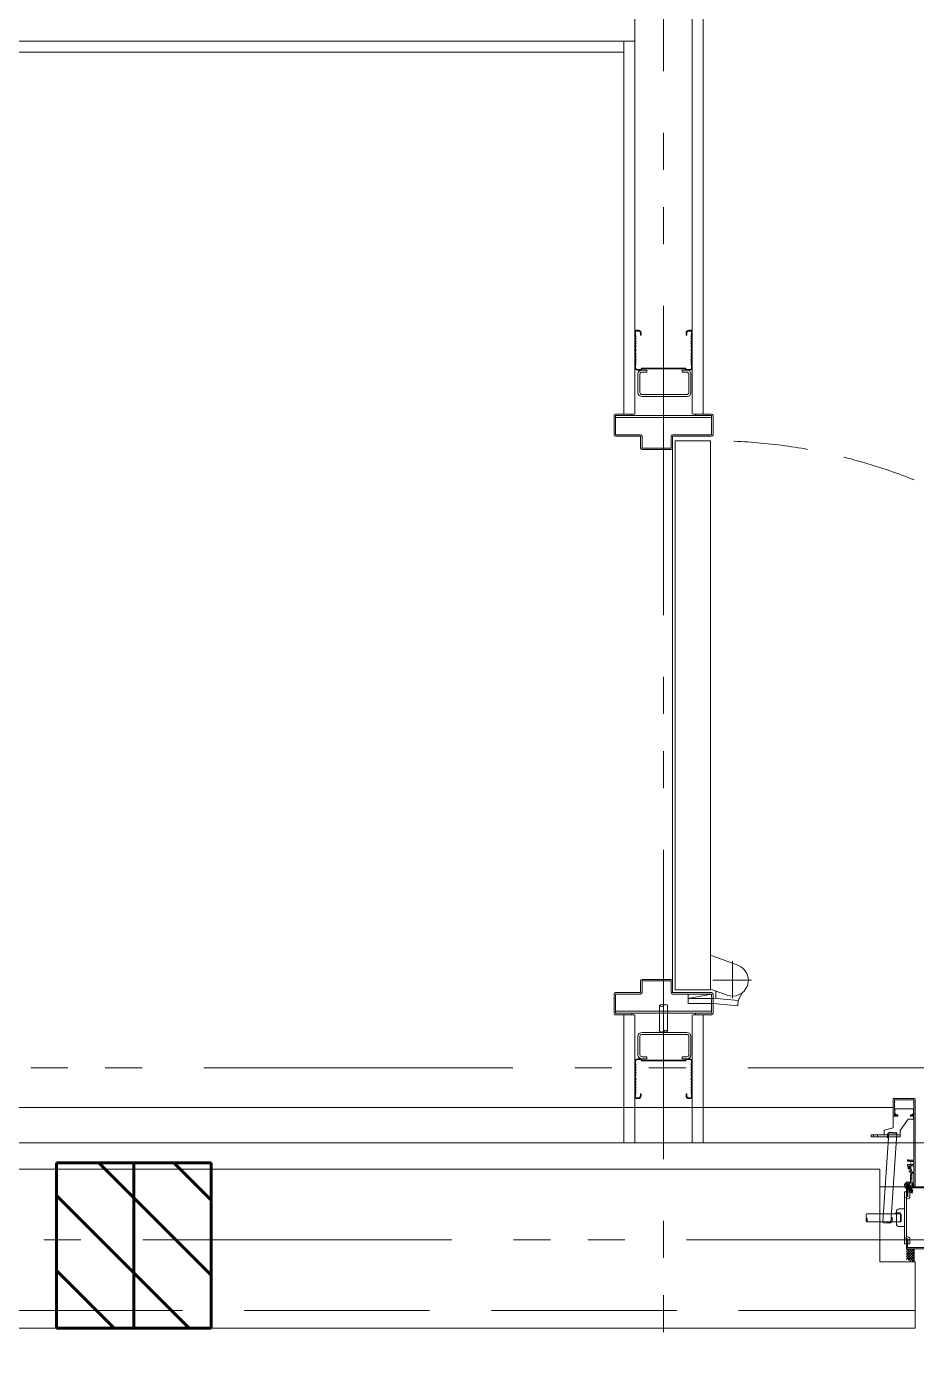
# Model space of a CAD drawing. Units: millimetres at full size. Extents: x -22551 to 92397, y -19340 to 14894.
# Drawn here: x -15360 to -14352, y -6117 to -4602 of the extents above; entities that cross this region are included whole.
import ezdxf

# ---------------------------------------------------------------- set-up
doc = ezdxf.new("R2010")
doc.units = ezdxf.units.MM
doc.header["$LTSCALE"] = 70
for name, pattern in [('CHAIN1', [8, 5, -1, 1, -1]), ('DASHED1', [1.8, 1.2, -0.6]), ('DASHED3', [4, 3, -1]), ('DOUBLE_CHAIN1', [8.8, 5, -1, 0.6, -0.6, 0.6, -1])]:
    doc.linetypes.add(name, pattern=pattern)
doc.layers.add('2-0_通芯', color=7, linetype='Continuous', lineweight=15)
doc.layers.add('3-F_スリーブ', color=1, linetype='Continuous', lineweight=60)

# ---------------------------------------------------------------- blocks, each defined once
blk = doc.blocks.new('グループ部品-125')
at = {"layer": '2-0_通芯', "linetype": 'DOUBLE_CHAIN1'}
for p, q in [((-14638.39, 8017.87), (-14638.39, -7111.67)), ((-22551.09, -5780.7), (23861.61, -5780.7)), ((-21388.39, -5975.7), (23861.61, -5975.7))]:
    blk.add_line(p, q, dxfattribs=at)
at = {"layer": '2-0_通芯'}
for p, q in [((-14670.89, -4475.7), (-14670.89, -5040.7)), ((-14605.89, -4475.7), (-14605.89, -5040.7)), ((-14593.39, -4475.7), (-14593.39, -5040.7)), ((-15805.89, -4618.2), (-14670.89, -4618.2)), ((-14683.39, -4618.2), (-14683.39, -5040.7)), ((-15793.39, -4630.7), (-14683.39, -4630.7)), ((-14670.89, -4947.2), (-14670.89, -4950.7)), ((-14670.09, -4947.2), (-14670.09, -4950.7)), ((-14666.89, -4945.7), (-14669.39, -4945.7)), ((-14666.89, -4946.5), (-14669.39, -4946.5)), ((-14663.89, -4948.7), (-14663.89, -4951.2)), ((-14612.89, -4948.7), (-14612.89, -4951.2)), ((-14609.89, -4945.7), (-14607.39, -4945.7)), ((-14609.89, -4946.5), (-14607.39, -4946.5)), ((-14606.69, -4947.2), (-14606.69, -4950.7)), ((-14605.89, -4947.2), (-14605.89, -4950.7)), ((-14670.89, -4959.7), (-14670.19, -4961.2)), ((-14670.19, -4961.2), (-14670.89, -4962.7)), ((-14670.89, -4966.9), (-14670.89, -4965.7)), ((-14670.89, -4966.9), (-14670.19, -4968.2)), ((-14669.39, -4955.2), (-14670.09, -4953.7)), ((-14669.39, -4961.2), (-14670.09, -4962.7)), ((-14670.09, -4962.7), (-14669.39, -4964.2)), ((-14669.39, -4964.2), (-14670.09, -4965.7)), ((-14607.39, -4955.2), (-14606.69, -4953.7)), ((-14607.39, -4961.2), (-14606.69, -4962.7)), ((-14606.69, -4962.7), (-14607.39, -4964.2)), ((-14607.39, -4964.2), (-14606.69, -4965.7)), ((-14605.89, -4959.7), (-14606.59, -4961.2)), ((-14606.59, -4961.2), (-14605.89, -4962.7)), ((-14605.89, -4966.9), (-14606.59, -4968.2)), ((-14605.89, -4966.9), (-14605.89, -4965.7)), ((-14670.89, -4969.5), (-14670.19, -4968.2)), ((-14670.89, -4969.5), (-14670.89, -4970.7)), ((-14670.19, -4975.2), (-14670.89, -4973.7)), ((-14670.89, -4976.7), (-14670.19, -4975.2)), ((-14669.39, -4972.2), (-14670.09, -4970.7)), ((-14670.09, -4973.7), (-14669.39, -4972.2)), ((-14669.39, -4975.2), (-14670.09, -4973.7)), ((-14669.39, -4981.2), (-14670.09, -4982.7)), ((-14607.39, -4972.2), (-14606.69, -4970.7)), ((-14606.69, -4973.7), (-14607.39, -4972.2)), ((-14607.39, -4975.2), (-14606.69, -4973.7)), ((-14607.39, -4981.2), (-14606.69, -4982.7)), ((-14605.89, -4969.5), (-14606.59, -4968.2)), ((-14606.59, -4975.2), (-14605.89, -4973.7)), ((-14605.89, -4976.7), (-14606.59, -4975.2)), ((-14605.89, -4969.5), (-14605.89, -4970.7)), ((-14670.89, -4985.7), (-14670.89, -4987.7)), ((-14670.09, -4985.7), (-14670.09, -4987.7)), ((-14667.45, -5016.1), (-14667.45, -4995.3)), ((-14665.15, -5016.1), (-14665.15, -4995.3)), ((-14663.43, -4988.4), (-14613.35, -4988.4)), ((-14613.73, -4989.2), (-14663.05, -4989.2)), ((-14662.85, -4990.7), (-14657.45, -4990.7)), ((-14662.85, -4993), (-14657.45, -4993)), ((-14657.45, -4993), (-14657.45, -4990.7)), ((-14608.89, -4990.7), (-14617.45, -4990.7)), ((-14617.45, -4993), (-14617.45, -4990.7)), ((-14612.05, -4993), (-14617.45, -4993)), ((-14612.86, -4990.7), (-14613.73, -4989.2)), ((-14609.75, -5016.1), (-14609.75, -4995.3)), ((-14607.45, -5016.1), (-14607.45, -4995.3)), ((-14606.69, -4985.7), (-14606.69, -4987.7)), ((-14605.89, -4985.7), (-14605.89, -4987.7)), ((-14612.05, -5018.4), (-14662.85, -5018.4)), ((-14612.05, -5020.7), (-14662.85, -5020.7)), ((-14694.39, -5042.3), (-14694.39, -5064.1)), ((-14692.79, -5040.7), (-14671.89, -5040.7)), ((-14692.79, -5042.3), (-14692.79, -5064.1)), ((-14692.79, -5042.3), (-14674.39, -5042.3)), ((-14583.99, -5042.3), (-14692.79, -5042.3)), ((-14674.39, -5040.7), (-14674.39, -5042.3)), ((-14583.99, -5040.7), (-14604.89, -5040.7)), ((-14602.39, -5042.3), (-14602.39, -5040.7)), ((-14583.99, -5042.3), (-14602.39, -5042.3)), ((-14583.99, -5042.3), (-14583.99, -5064.1)), ((-14582.39, -5042.3), (-14582.39, -5064.1)), ((-14583.99, -5044.6), (-14692.79, -5044.6)), ((-14664.39, -5064.1), (-14692.79, -5064.1)), ((-14664.39, -5065.7), (-14692.79, -5065.7)), ((-14664.39, -5079.1), (-14664.39, -5065.7)), ((-14662.79, -5079.1), (-14662.79, -5065.7)), ((-14629.99, -5065.7), (-14629.99, -5079.1)), ((-14583.99, -5064.1), (-14628.39, -5064.1)), ((-14583.99, -5065.7), (-14628.39, -5065.7)), ((-14628.39, -5065.7), (-14628.39, -5695.7)), ((-14585.39, -5070.7), (-14625.39, -5070.7)), ((-14625.39, -5692.7), (-14625.39, -5070.7)), ((-14585.39, -5692.7), (-14585.39, -5070.7)), ((-14629.99, -5079.1), (-14662.79, -5079.1)), ((-14629.99, -5080.7), (-14662.79, -5080.7)), ((-14585.39, -5653.45), (-14554.23, -5664.79)), ((-14560.39, -5702.07), (-14560.39, -5660.27)), ((-14664.39, -5682.3), (-14664.39, -5695.7)), ((-14629.99, -5680.7), (-14662.79, -5680.7)), ((-14629.99, -5682.3), (-14662.79, -5682.3)), ((-14662.79, -5682.3), (-14662.79, -5695.7)), ((-14629.99, -5695.7), (-14629.99, -5682.3)), ((-14585.39, -5692.7), (-14625.39, -5692.7)), ((-14585.39, -5691.76), (-14566.55, -5698.61)), ((-14582.65, -5681.7), (-14538.72, -5681.7)), ((-14579.39, -5702.44), (-14579.39, -5693.94)), ((-14694.39, -5719.1), (-14694.39, -5697.3)), ((-14664.39, -5695.7), (-14692.79, -5695.7)), ((-14692.79, -5719.1), (-14692.79, -5697.3)), ((-14664.39, -5697.3), (-14692.79, -5697.3)), ((-14583.99, -5695.7), (-14628.39, -5695.7)), ((-14583.99, -5697.3), (-14628.39, -5697.3)), ((-14610.39, -5708.2), (-14610.39, -5697.3)), ((-14610.39, -5702.2), (-14583.99, -5697.6)), ((-14610.39, -5702.2), (-14582.39, -5702.2)), ((-14583.99, -5719.1), (-14583.99, -5697.3)), ((-14582.39, -5719.1), (-14582.39, -5697.3)), ((-14582.39, -5702.18), (-14553.86, -5704.72)), ((-14549.54, -5696.07), (-14553.86, -5704.72)), ((-14583.99, -5716.8), (-14692.79, -5716.8)), ((-14692.79, -5719.1), (-14674.39, -5719.1)), ((-14583.99, -5719.1), (-14692.79, -5719.1)), ((-14692.79, -5720.7), (-14671.89, -5720.7)), ((-14683.39, -5720.7), (-14683.39, -5865.7)), ((-14674.39, -5720.7), (-14674.39, -5719.1)), ((-14670.89, -5720.7), (-14670.89, -5865.7)), ((-14642.91, -5739.46), (-14642.91, -5710.2)), ((-14633.91, -5739.46), (-14633.91, -5710.2)), ((-14605.89, -5720.7), (-14605.89, -5865.7)), ((-14583.99, -5720.7), (-14604.89, -5720.7)), ((-14583.99, -5719.1), (-14602.39, -5719.1)), ((-14602.39, -5719.1), (-14602.39, -5720.7)), ((-14593.39, -5720.7), (-14593.39, -5865.7)), ((-14667.45, -5745.3), (-14667.45, -5766.1)), ((-14665.15, -5745.3), (-14665.15, -5766.1)), ((-14612.05, -5740.7), (-14662.85, -5740.7)), ((-14612.05, -5743), (-14662.85, -5743)), ((-14609.75, -5745.3), (-14609.75, -5766.1)), ((-14607.45, -5745.3), (-14607.45, -5766.1)), ((-14662.85, -5768.4), (-14657.45, -5768.4)), ((-14657.45, -5768.4), (-14657.45, -5770.7)), ((-14612.05, -5768.4), (-14617.45, -5768.4)), ((-14617.45, -5768.4), (-14617.45, -5770.7)), ((-14670.89, -5775.7), (-14670.89, -5773.7)), ((-14670.89, -5784.7), (-14670.19, -5786.2)), ((-14670.09, -5775.7), (-14670.09, -5773.7)), ((-14669.39, -5780.2), (-14670.09, -5778.7)), ((-14663.43, -5773), (-14613.35, -5773)), ((-14613.73, -5772.2), (-14663.05, -5772.2)), ((-14662.85, -5770.7), (-14657.45, -5770.7)), ((-14608.89, -5770.7), (-14617.45, -5770.7)), ((-14612.86, -5770.7), (-14613.73, -5772.2)), ((-14607.39, -5780.2), (-14606.69, -5778.7)), ((-14606.69, -5775.7), (-14606.69, -5773.7)), ((-14605.89, -5784.7), (-14606.59, -5786.2)), ((-14605.89, -5775.7), (-14605.89, -5773.7)), ((-14670.19, -5786.2), (-14670.89, -5787.7)), ((-14670.89, -5791.9), (-14670.89, -5790.7)), ((-14670.89, -5791.9), (-14670.19, -5793.2)), ((-14670.89, -5794.5), (-14670.19, -5793.2)), ((-14670.89, -5794.5), (-14670.89, -5795.7)), ((-14670.19, -5800.2), (-14670.89, -5798.7)), ((-14670.89, -5801.7), (-14670.19, -5800.2)), ((-14669.39, -5786.2), (-14670.09, -5787.7)), ((-14670.09, -5787.7), (-14669.39, -5789.2)), ((-14669.39, -5789.2), (-14670.09, -5790.7)), ((-14669.39, -5797.2), (-14670.09, -5795.7)), ((-14670.09, -5798.7), (-14669.39, -5797.2)), ((-14669.39, -5800.2), (-14670.09, -5798.7)), ((-14607.39, -5786.2), (-14606.69, -5787.7)), ((-14606.69, -5787.7), (-14607.39, -5789.2)), ((-14607.39, -5789.2), (-14606.69, -5790.7)), ((-14607.39, -5797.2), (-14606.69, -5795.7)), ((-14606.69, -5798.7), (-14607.39, -5797.2)), ((-14607.39, -5800.2), (-14606.69, -5798.7)), ((-14606.59, -5786.2), (-14605.89, -5787.7)), ((-14605.89, -5791.9), (-14606.59, -5793.2)), ((-14605.89, -5794.5), (-14606.59, -5793.2)), ((-14606.59, -5800.2), (-14605.89, -5798.7)), ((-14605.89, -5801.7), (-14606.59, -5800.2)), ((-14605.89, -5791.9), (-14605.89, -5790.7)), ((-14605.89, -5794.5), (-14605.89, -5795.7)), ((-14670.89, -5814.2), (-14670.89, -5810.7)), ((-14669.39, -5806.2), (-14670.09, -5807.7)), ((-14670.09, -5814.2), (-14670.09, -5810.7)), ((-14666.89, -5814.9), (-14669.39, -5814.9)), ((-14666.89, -5815.7), (-14669.39, -5815.7)), ((-14663.89, -5812.7), (-14663.89, -5810.2)), ((-14612.89, -5812.7), (-14612.89, -5810.2)), ((-14609.89, -5814.9), (-14607.39, -5814.9)), ((-14609.89, -5815.7), (-14607.39, -5815.7)), ((-14607.39, -5806.2), (-14606.69, -5807.7)), ((-14606.69, -5814.2), (-14606.69, -5810.7)), ((-14605.89, -5814.2), (-14605.89, -5810.7)), ((-14353.89, -5815.7), (-14377.89, -5815.7)), ((-17293.39, -5825.7), (-14378.39, -5825.7)), ((-14378.39, -5848.65), (-14378.39, -5816.2)), ((-14376.39, -5832.75), (-14376.39, -5827.15)), ((-14376.39, -5827.15), (-14355.39, -5827.15)), ((-14355.39, -5827.15), (-14355.39, -5832.75)), ((-14378.39, -5835.65), (-14373.59, -5835.65)), ((-14377.89, -5835.7), (-14374.14, -5835.7)), ((-14374.89, -5834.25), (-14376.39, -5832.75)), ((-14373.59, -5834.25), (-14374.89, -5834.25)), ((-14356.89, -5834.25), (-14358.19, -5834.25)), ((-14358.19, -5835.65), (-14355.39, -5835.65)), ((-14357.64, -5835.7), (-14355.39, -5835.7)), ((-14355.39, -5832.75), (-14356.89, -5834.25)), ((-14355.39, -5835.65), (-14355.39, -5839.15)), ((-14354.89, -5836.2), (-14354.89, -5885.38)), ((-14403.39, -5856.85), (-14370.39, -5856.85)), ((-14403.39, -5859.15), (-14403.39, -5856.85)), ((-14370.39, -5859.15), (-14403.39, -5859.15)), ((-14400.74, -5859.15), (-14400.74, -5856.85)), ((-14396.24, -5859.15), (-14396.24, -5856.85)), ((-14389.88, -5955.4), (-14383.08, -5854.6)), ((-14388.39, -5851.33), (-14378.39, -5848.65)), ((-14388.39, -5851.33), (-14388.39, -5856.85)), ((-14383.08, -5854.6), (-14382.01, -5853.67)), ((-14383.08, -5854.6), (-14374.1, -5855.2)), ((-14380.9, -5956), (-14374.1, -5855.2)), ((-14370.39, -5852), (-14370.39, -5859.15)), ((-14362.19, -5865.9), (-14362.39, -5865.7)), ((-14358.59, -5887.45), (-14358.45, -5887.45)), ((-14358.45, -5889.75), (-14358.59, -5889.75)), ((-14357.69, -5886.99), (-14357.6, -5886.9)), ((-14357.6, -5890.3), (-14357.69, -5890.21)), ((-14356.81, -5886.76), (-14356.69, -5886.81)), ((-14356.69, -5890.39), (-14356.81, -5890.44)), ((-14356.04, -5887.01), (-14355.89, -5887.03)), ((-14355.89, -5890.18), (-14356.04, -5890.19)), ((-14355.07, -5888.2), (-14355.11, -5888.35)), ((-14355.11, -5888.85), (-14355.07, -5889)), ((-17363.39, -5895.7), (-14393.39, -5895.7)), ((-14393.39, -6000.7), (-14393.39, -5895.7)), ((-14393.39, -5915.7), (-13083.39, -5915.7)), ((-14365.69, -5921.2), (-14365.68, -5980.2)), ((-14363.39, -5921.2), (-14365.69, -5921.2)), ((-14365.12, -5915.05), (-14365.6, -5914.03)), ((-14359.06, -5911.55), (-14365.12, -5915.05)), ((-14361.51, -5914.31), (-14363.97, -5910.05)), ((-14360.03, -5912.92), (-14363.45, -5914.9)), ((-14363.41, -5914.97), (-14362.97, -5914.97)), ((-14363.39, -5915.7), (-14363.39, -5924.2)), ((-14363.39, -5921.2), (-14363.39, -5980.2)), ((-14363.34, -5914.6), (-14363.24, -5914.77)), ((-14363.06, -5915.58), (-14359.98, -5912.99)), ((-14363.06, -5915.58), (-14362.62, -5915.58)), ((-14361.91, -5914.01), (-14362.97, -5914.97)), ((-14362.93, -5915.05), (-14362.97, -5914.97)), ((-14362.8, -5916.03), (-14362.71, -5916.18)), ((-14362.71, -5916.18), (-14359.63, -5913.6)), ((-14362.71, -5916.18), (-14362.27, -5916.18)), ((-14360.2, -5913.37), (-14362.62, -5915.58)), ((-14362.58, -5915.65), (-14362.62, -5915.58)), ((-14362.58, -5915.65), (-14360.16, -5913.45)), ((-14362.36, -5916.79), (-14361.92, -5916.79)), ((-14359.85, -5913.98), (-14362.27, -5916.18)), ((-14362.23, -5916.26), (-14362.27, -5916.18)), ((-14359.02, -5914.66), (-14362.1, -5917.25)), ((-14362.1, -5917.25), (-14361.88, -5916.87)), ((-14362.1, -5917.25), (-14362.01, -5917.4)), ((-14362.01, -5917.4), (-14358.93, -5914.81)), ((-14362.01, -5917.4), (-14361.57, -5917.4)), ((-14361.88, -5916.87), (-14361.92, -5916.79)), ((-14361.88, -5916.87), (-14359.46, -5914.66)), ((-14361.82, -5921.2), (-14361.82, -5926.7)), ((-14359.52, -5921.2), (-14361.82, -5921.2)), ((-14358.67, -5915.27), (-14361.75, -5917.85)), ((-14361.75, -5917.85), (-14361.53, -5917.47)), ((-14361.75, -5917.85), (-14361.66, -5918)), ((-14361.66, -5918), (-14358.58, -5915.42)), ((-14361.66, -5918), (-14361.22, -5918)), ((-14359.15, -5915.19), (-14361.57, -5917.4)), ((-14361.53, -5917.47), (-14361.57, -5917.4)), ((-14361.53, -5917.47), (-14359.11, -5915.27)), ((-14358.32, -5915.87), (-14361.4, -5918.46)), ((-14361.4, -5918.46), (-14361.18, -5918.08)), ((-14361.4, -5918.46), (-14361.31, -5918.61)), ((-14361.31, -5918.61), (-14358.23, -5916.02)), ((-14361.31, -5918.61), (-14360.87, -5918.61)), ((-14358.8, -5915.8), (-14361.22, -5918)), ((-14361.18, -5918.08), (-14361.22, -5918)), ((-14361.18, -5918.08), (-14358.76, -5915.87)), ((-14357.97, -5916.48), (-14361.05, -5919.06)), ((-14361.05, -5919.06), (-14360.83, -5918.69)), ((-14361.05, -5919.06), (-14360.96, -5919.22)), ((-14360.41, -5916.21), (-14361.01, -5915.17)), ((-14360.96, -5919.22), (-14357.88, -5916.63)), ((-14360.96, -5919.22), (-14360.52, -5919.22)), ((-14358.45, -5916.4), (-14360.87, -5918.61)), ((-14360.83, -5918.69), (-14360.87, -5918.61)), ((-14360.83, -5918.69), (-14358.41, -5916.48)), ((-14358.52, -5917.84), (-14360.7, -5919.67)), ((-14360.7, -5919.67), (-14360.48, -5919.29)), ((-14360.7, -5919.67), (-14360.61, -5919.82)), ((-14360.61, -5919.82), (-14358.47, -5918.03)), ((-14360.61, -5919.82), (-14360.17, -5919.82)), ((-14358.1, -5917.01), (-14360.52, -5919.22)), ((-14360.48, -5919.29), (-14360.52, -5919.22)), ((-14360.48, -5919.29), (-14358.06, -5917.09)), ((-14360.34, -5912.87), (-14360.24, -5913.04)), ((-14359.98, -5912.99), (-14360.2, -5913.37)), ((-14360.16, -5913.45), (-14360.2, -5913.37)), ((-14358.42, -5918.23), (-14360.17, -5919.82)), ((-14358.28, -5918.84), (-14360.17, -5919.93)), ((-14360.13, -5919.9), (-14360.17, -5919.82)), ((-14360.17, -5919.93), (-14359.02, -5921.91)), ((-14359.72, -5913.45), (-14360.16, -5913.45)), ((-14360.03, -5912.92), (-14359.98, -5912.99)), ((-14359.91, -5917.08), (-14356.62, -5922.77)), ((-14359.63, -5913.6), (-14359.85, -5913.98)), ((-14359.81, -5914.05), (-14359.85, -5913.98)), ((-14359.37, -5914.05), (-14359.81, -5914.05)), ((-14359.72, -5913.45), (-14359.63, -5913.6)), ((-14359.06, -5911.55), (-14359.7, -5910.63)), ((-14359.52, -5927.58), (-14359.52, -5921.2)), ((-14359.46, -5914.66), (-14359.5, -5914.58)), ((-14359.02, -5914.66), (-14359.46, -5914.66)), ((-14358.93, -5914.81), (-14359.15, -5915.19)), ((-14359.11, -5915.27), (-14359.15, -5915.19)), ((-14358.67, -5915.27), (-14359.11, -5915.27)), ((-14358.65, -5920.67), (-14359.06, -5921.84)), ((-14359.02, -5914.66), (-14358.93, -5914.81)), ((-14359.02, -5921.91), (-14357.22, -5922.04)), ((-14358.58, -5915.42), (-14358.8, -5915.8)), ((-14358.76, -5915.87), (-14358.8, -5915.8)), ((-14358.32, -5915.87), (-14358.76, -5915.87)), ((-14358.67, -5915.27), (-14358.58, -5915.42)), ((-14357.84, -5920.66), (-14358.55, -5917.71)), ((-14358.23, -5916.02), (-14358.45, -5916.4)), ((-14358.41, -5916.48), (-14358.45, -5916.4)), ((-14357.97, -5916.48), (-14358.41, -5916.48)), ((-14358.32, -5915.87), (-14358.23, -5916.02)), ((-14357.62, -5917.09), (-14358.11, -5917.5)), ((-14357.88, -5916.63), (-14358.1, -5917.01)), ((-14358.06, -5917.09), (-14358.1, -5917.01)), ((-14357.62, -5917.09), (-14358.06, -5917.09)), ((-14358.02, -5917.65), (-14357.53, -5917.24)), ((-14357.97, -5916.48), (-14357.88, -5916.63)), ((-14357.84, -5920.66), (-14357.22, -5922.04)), ((-14357.35, -5918.3), (-14357.75, -5917.62)), ((-14357.62, -5917.09), (-14357.53, -5917.24)), ((-14357.31, -5918.28), (-14357.57, -5918.43)), ((-14356.96, -5921.89), (-14357.22, -5922.04)), ((-14356.52, -5920.24), (-14357.14, -5921.57)), ((-14357.14, -5921.57), (-14356.96, -5921.89)), ((-14356.17, -5920.26), (-14356.96, -5921.89)), ((-14363.32, -5927.31), (-14365.62, -5928.24)), ((-14361.82, -5926.7), (-14363.32, -5927.31)), ((-14360.14, -5928.51), (-14363.32, -5929.79)), ((-14408.39, -5946.2), (-14370.19, -5946.2)), ((-14374.69, -5943.7), (-14374.69, -5957.7)), ((-14365.69, -5940.7), (-14371.69, -5940.7)), ((-14370.19, -5946.2), (-14369.19, -5947.2)), ((-14370.19, -5946.2), (-14370.19, -5955.2)), ((-14408.39, -5955.2), (-14370.19, -5955.2)), ((-14380.9, -5956), (-14389.88, -5955.4)), ((-14380.9, -5956), (-14381.96, -5956.93)), ((-14365.69, -5960.7), (-14371.69, -5960.7)), ((-14363.39, -5980.2), (-14365.68, -5980.2)), ((-14363.39, -5977.2), (-14363.39, -5985.2)), ((-14360.14, -5972.9), (-14363.31, -5971.61)), ((-14361.81, -5980.2), (-14361.81, -5974.7)), ((-14359.51, -5980.2), (-14361.81, -5980.2)), ((-14359.51, -5973.82), (-14359.51, -5980.2)), ((-14363.39, -5994.7), (-14354.39, -5985.7)), ((-14363.39, -5991.7), (-14357.39, -5985.7)), ((-14363.39, -5988.7), (-14360.39, -5985.7)), ((-14363.39, -5985.7), (-14354.39, -5994.7)), ((-14363.39, -5997.7), (-14354.39, -5988.7)), ((-14363.39, -5988.7), (-14354.39, -5997.7)), ((-14363.39, -5991.7), (-14354.39, -6000.7)), ((-14363.39, -5994.7), (-14358.54, -5999.55)), ((-14363.39, -5997.7), (-14362.7, -5998.39)), ((-14361.43, -5998.74), (-14354.39, -5991.7)), ((-14360.39, -5985.7), (-14354.39, -5991.7)), ((-14359.09, -5999.4), (-14354.39, -5994.7)), ((-14357.39, -5985.7), (-14354.39, -5988.7)), ((-14356.74, -6000.05), (-14354.39, -5997.7)), ((-14353.39, -6000.7), (-14393.39, -6000.7))]:
    blk.add_line(p, q, dxfattribs=at)
at = {"layer": '2-0_通芯', "linetype": 'DASHED3'}
blk.add_line((-17913.39, -6055.7), (-14353.39, -6055.7), dxfattribs=at)
at = {"layer": '2-0_通芯'}
for points in [[(-17723.39, -1535.7), (-17723.39, -5475.7), (-17333.39, -5475.7), (-17333.39, -5865.7), (-11943.39, -5865.7)], [(-14670.89, -4950.7), (-14670.19, -4952.2), (-14670.89, -4953.7)], [(-14670.09, -4950.7), (-14669.39, -4952.2), (-14670.09, -4953.7)], [(-14663.89, -4951.2), (-14664.69, -4951.2), (-14664.69, -4948.7)], [(-14612.89, -4951.2), (-14612.09, -4951.2), (-14612.09, -4948.7)], [(-14606.69, -4950.7), (-14607.39, -4952.2), (-14606.69, -4953.7)], [(-14605.89, -4950.7), (-14606.59, -4952.2), (-14605.89, -4953.7)], [(-14670.89, -4953.7), (-14670.19, -4955.2), (-14670.89, -4956.7)], [(-14670.89, -4956.7), (-14670.19, -4958.2), (-14670.89, -4959.7)], [(-14670.89, -4962.7), (-14670.19, -4964.2), (-14670.89, -4965.7)], [(-14669.39, -4955.2), (-14670.09, -4956.7), (-14669.39, -4958.2)], [(-14669.39, -4958.2), (-14670.09, -4959.7), (-14669.39, -4961.2)], [(-14670.09, -4965.7), (-14670.09, -4966.9), (-14669.39, -4968.2)], [(-14607.39, -4955.2), (-14606.69, -4956.7), (-14607.39, -4958.2)], [(-14607.39, -4958.2), (-14606.69, -4959.7), (-14607.39, -4961.2)], [(-14606.69, -4965.7), (-14606.69, -4966.9), (-14607.39, -4968.2)], [(-14605.89, -4953.7), (-14606.59, -4955.2), (-14605.89, -4956.7)], [(-14605.89, -4956.7), (-14606.59, -4958.2), (-14605.89, -4959.7)], [(-14605.89, -4962.7), (-14606.59, -4964.2), (-14605.89, -4965.7)], [(-14670.89, -4973.7), (-14670.19, -4972.2), (-14670.89, -4970.7)], [(-14670.89, -4979.7), (-14670.19, -4978.2), (-14670.89, -4976.7)], [(-14670.89, -4982.7), (-14670.19, -4981.2), (-14670.89, -4979.7)], [(-14670.89, -4985.7), (-14670.19, -4984.2), (-14670.89, -4982.7)], [(-14670.09, -4970.7), (-14670.09, -4969.5), (-14669.39, -4968.2)], [(-14669.39, -4978.2), (-14670.09, -4976.7), (-14669.39, -4975.2)], [(-14669.39, -4981.2), (-14670.09, -4979.7), (-14669.39, -4978.2)], [(-14670.09, -4985.7), (-14669.39, -4984.2), (-14670.09, -4982.7)], [(-14606.69, -4970.7), (-14606.69, -4969.5), (-14607.39, -4968.2)], [(-14607.39, -4978.2), (-14606.69, -4976.7), (-14607.39, -4975.2)], [(-14607.39, -4981.2), (-14606.69, -4979.7), (-14607.39, -4978.2)], [(-14606.69, -4985.7), (-14607.39, -4984.2), (-14606.69, -4982.7)], [(-14605.89, -4973.7), (-14606.59, -4972.2), (-14605.89, -4970.7)], [(-14605.89, -4979.7), (-14606.59, -4978.2), (-14605.89, -4976.7)], [(-14605.89, -4982.7), (-14606.59, -4981.2), (-14605.89, -4979.7)], [(-14605.89, -4985.7), (-14606.59, -4984.2), (-14605.89, -4982.7)], [(-14667.89, -4989.9), (-14664.29, -4989.9), (-14663.43, -4988.4)], [(-14667.89, -4990.7), (-14663.91, -4990.7), (-14663.05, -4989.2)], [(-14608.89, -4989.9), (-14612.49, -4989.9), (-14613.35, -4988.4)], [(-14610.39, -5708.2), (-14582.39, -5708.2), (-14554.39, -5710.7), (-14553.86, -5704.72)], [(-14670.89, -5775.7), (-14670.19, -5777.2), (-14670.89, -5778.7)], [(-14670.89, -5778.7), (-14670.19, -5780.2), (-14670.89, -5781.7)], [(-14670.89, -5781.7), (-14670.19, -5783.2), (-14670.89, -5784.7)], [(-14670.09, -5775.7), (-14669.39, -5777.2), (-14670.09, -5778.7)], [(-14669.39, -5780.2), (-14670.09, -5781.7), (-14669.39, -5783.2)], [(-14669.39, -5783.2), (-14670.09, -5784.7), (-14669.39, -5786.2)], [(-14667.89, -5770.7), (-14663.91, -5770.7), (-14663.05, -5772.2)], [(-14667.89, -5771.5), (-14664.29, -5771.5), (-14663.43, -5773)], [(-14608.89, -5771.5), (-14612.49, -5771.5), (-14613.35, -5773)], [(-14606.69, -5775.7), (-14607.39, -5777.2), (-14606.69, -5778.7)], [(-14607.39, -5780.2), (-14606.69, -5781.7), (-14607.39, -5783.2)], [(-14607.39, -5783.2), (-14606.69, -5784.7), (-14607.39, -5786.2)], [(-14605.89, -5775.7), (-14606.59, -5777.2), (-14605.89, -5778.7)], [(-14605.89, -5778.7), (-14606.59, -5780.2), (-14605.89, -5781.7)], [(-14605.89, -5781.7), (-14606.59, -5783.2), (-14605.89, -5784.7)], [(-14670.89, -5787.7), (-14670.19, -5789.2), (-14670.89, -5790.7)], [(-14670.89, -5798.7), (-14670.19, -5797.2), (-14670.89, -5795.7)], [(-14670.09, -5790.7), (-14670.09, -5791.9), (-14669.39, -5793.2)], [(-14670.09, -5795.7), (-14670.09, -5794.5), (-14669.39, -5793.2)], [(-14669.39, -5803.2), (-14670.09, -5801.7), (-14669.39, -5800.2)], [(-14606.69, -5790.7), (-14606.69, -5791.9), (-14607.39, -5793.2)], [(-14606.69, -5795.7), (-14606.69, -5794.5), (-14607.39, -5793.2)], [(-14607.39, -5803.2), (-14606.69, -5801.7), (-14607.39, -5800.2)], [(-14605.89, -5787.7), (-14606.59, -5789.2), (-14605.89, -5790.7)], [(-14605.89, -5798.7), (-14606.59, -5797.2), (-14605.89, -5795.7)], [(-14670.89, -5804.7), (-14670.19, -5803.2), (-14670.89, -5801.7)], [(-14670.89, -5807.7), (-14670.19, -5806.2), (-14670.89, -5804.7)], [(-14670.89, -5810.7), (-14670.19, -5809.2), (-14670.89, -5807.7)], [(-14669.39, -5806.2), (-14670.09, -5804.7), (-14669.39, -5803.2)], [(-14670.09, -5810.7), (-14669.39, -5809.2), (-14670.09, -5807.7)], [(-14663.89, -5810.2), (-14664.69, -5810.2), (-14664.69, -5812.7)], [(-14612.89, -5810.2), (-14612.09, -5810.2), (-14612.09, -5812.7)], [(-14607.39, -5806.2), (-14606.69, -5804.7), (-14607.39, -5803.2)], [(-14606.69, -5810.7), (-14607.39, -5809.2), (-14606.69, -5807.7)], [(-14605.89, -5804.7), (-14606.59, -5803.2), (-14605.89, -5801.7)], [(-14605.89, -5807.7), (-14606.59, -5806.2), (-14605.89, -5804.7)], [(-14605.89, -5810.7), (-14606.59, -5809.2), (-14605.89, -5807.7)], [(-14353.39, -5915.7), (-14353.39, -5816.2), (-14353.89, -5815.7)], [(-14376.82, -5820.06), (-14376.89, -5819.87), (-14376.89, -5817.7)], [(-14376.82, -5830.06), (-14376.89, -5829.87), (-14376.89, -5821.53), (-14376.82, -5821.34)], [(-14376.39, -5817.2), (-14372.72, -5817.2), (-14372.53, -5817.27)], [(-14371.25, -5817.27), (-14371.06, -5817.2), (-14360.72, -5817.2), (-14360.53, -5817.27)], [(-14359.25, -5817.27), (-14359.06, -5817.2), (-14355.39, -5817.2)], [(-14354.89, -5817.7), (-14354.89, -5819.87), (-14354.96, -5820.06)], [(-14354.96, -5821.34), (-14354.89, -5821.53), (-14354.89, -5829.87), (-14354.96, -5830.06)], [(-14376.89, -5834), (-14376.89, -5831.53), (-14376.82, -5831.34)], [(-14374.66, -5834.41), (-14374.87, -5834.5), (-14376.39, -5834.5)], [(-14355.39, -5839.15), (-14361.39, -5839.15), (-14370.39, -5852)], [(-14355.39, -5834.5), (-14356.9, -5834.5), (-14357.11, -5834.41)], [(-14354.96, -5831.34), (-14354.89, -5831.53), (-14354.89, -5834)], [(-14382.01, -5853.67), (-14375.03, -5854.14), (-14374.1, -5855.2)], [(-14356.89, -5885.4), (-14360.97, -5885.4), (-14361.49, -5885.1), (-14362.19, -5885.1), (-14362.19, -5886.7), (-14359.29, -5886.7), (-14358.99, -5887.02)], [(-14358.99, -5890.18), (-14359.29, -5890.5), (-14362.19, -5890.5), (-14362.19, -5892.1), (-14361.19, -5892.1), (-14361.19, -5895.1), (-14359.79, -5895.1), (-14359.79, -5894.6), (-14360.19, -5894.03), (-14360.19, -5891.8), (-14354.89, -5891.8), (-14354.89, -5899.2), (-14356.79, -5899.2)], [(-14358.49, -5900), (-14358.49, -5902.4), (-14358.79, -5902.7), (-14358.79, -5911.4), (-14361.7, -5913.08), (-14361.8, -5913.28), (-14362.27, -5913.55), (-14362.49, -5913.54), (-14365.3, -5915.16), (-14364.18, -5917.1), (-14363.39, -5917.1)], [(-14359.22, -5892.25), (-14360.34, -5894.19), (-14359.54, -5894.41), (-14358.64, -5897.8), (-14359.69, -5897.8)], [(-14357.29, -5905.24), (-14357.29, -5898.19), (-14358.29, -5894.46), (-14358.29, -5892.5)], [(-14355.88, -5912.91), (-14356.16, -5914.5), (-14357.29, -5914.5), (-14357.29, -5906.16), (-14357.41, -5905.98), (-14357.41, -5905.43), (-14357.29, -5905.24)], [(-14356.79, -5900.2), (-14354.89, -5900.2), (-14354.89, -5911.2), (-14357.06, -5911.2), (-14357.29, -5913.76)], [(-14365.05, -5912.28), (-14363.36, -5913.4), (-14362.06, -5913.35)], [(-14363.45, -5914.9), (-14363.41, -5914.97), (-14363.03, -5914.65)], [(-14360.45, -5913.16), (-14363.15, -5915.43), (-14363.06, -5915.58)], [(-14363.15, -5915.43), (-14362.93, -5915.05), (-14361.57, -5913.81)], [(-14359.72, -5913.45), (-14362.8, -5916.03), (-14362.58, -5915.65)], [(-14359.37, -5914.05), (-14362.45, -5916.64), (-14362.36, -5916.79), (-14359.28, -5914.21)], [(-14362.45, -5916.64), (-14362.23, -5916.26), (-14359.81, -5914.05)], [(-14362.29, -5922.4), (-14362.29, -5916.9), (-14340.02, -5916.9), (-14340.02, -5939.7), (-14339.59, -5940.13), (-14339.59, -5961.27), (-14340.02, -5961.7), (-14340.02, -5969.7), (-14339.59, -5970.13), (-14339.59, -5976.77), (-14340.02, -5977.2), (-14340.02, -5981.2), (-14339.59, -5981.63), (-14339.59, -5984.5), (-14362.29, -5984.5), (-14362.29, -5979)], [(-14361.5, -5910.23), (-14361.37, -5912.25), (-14362.06, -5913.35)], [(-14359.37, -5914.05), (-14359.28, -5914.21), (-14359.5, -5914.58), (-14361.92, -5916.79)], [(-14361.24, -5915.7), (-14358.77, -5914.27), (-14357.94, -5915.7)], [(-14357.79, -5920.75), (-14358.65, -5920.67), (-14359.47, -5919.52)], [(-14357.14, -5921.57), (-14358.1, -5917.52), (-14356.52, -5920.24)], [(-14357.53, -5917.24), (-14357.75, -5917.62), (-14357.94, -5917.79)], [(-14357.31, -5918.28), (-14356.17, -5920.26), (-14356.52, -5920.24)], [(-14356.3, -5913.89), (-14356.02, -5912.3), (-14354.89, -5912.3), (-14354.89, -5915.7)], [(-14362.89, -5924.7), (-14362.39, -5924.7), (-14361.76, -5923.61), (-14361.76, -5923)], [(-14369.19, -5947.2), (-14369.19, -5954.2), (-14370.19, -5955.2)], [(-14381.96, -5956.93), (-14388.95, -5956.46), (-14389.88, -5955.4)], [(-14361.81, -5974.7), (-14363.31, -5974.09), (-14365.61, -5973.17)], [(-14361.76, -5978.4), (-14361.76, -5977.79), (-14362.39, -5976.7), (-14362.89, -5976.7)], [(-14362.89, -5985.7), (-14338.39, -5985.7), (-14338.39, -5980.2), (-14337.39, -5980.2), (-14337.39, -5979.2), (-14338.39, -5979.2)], [(-14353.39, -5985.7), (-14354.39, -5986.7), (-14354.39, -5999.7)], [(-17933.39, -6075.7), (-14353.39, -6075.7), (-14353.39, -6000.7)]]:
    blk.add_lwpolyline(points, dxfattribs=at)
for centre, radius, start, end in [((-14669.39, -4947.2), 1.5, 90, 180), ((-14669.39, -4947.2), 0.7, 90, 180), ((-14666.89, -4948.7), 3, 0, 90), ((-14666.89, -4948.7), 2.2, 0, 90), ((-14609.89, -4948.7), 3, 90, 180), ((-14609.89, -4948.7), 2.2, 90, 180), ((-14607.39, -4947.2), 1.5, 0, 90), ((-14607.39, -4947.2), 0.7, 0, 90), ((-14667.89, -4987.7), 3, 180, 270), ((-14667.89, -4987.7), 2.2, 180, 270), ((-14662.85, -4995.3), 4.6, 90, 180), ((-14662.85, -4995.3), 2.3, 90, 180), ((-14612.05, -4995.3), 4.6, 0, 90), ((-14612.05, -4995.3), 2.3, 0, 90), ((-14608.89, -4987.7), 3, 270, 0), ((-14608.89, -4987.7), 2.2, 270, 0), ((-14662.85, -5016.1), 4.6, 180, 270), ((-14662.85, -5016.1), 2.3, 180, 270), ((-14612.05, -5016.1), 4.6, 270, 0), ((-14612.05, -5016.1), 2.3, 270, 0), ((-14692.79, -5042.3), 1.6, 90, 180), ((-14583.99, -5042.3), 1.6, 0, 90), ((-14692.79, -5064.1), 1.6, 180, 270), ((-14664.39, -5065.7), 1.6, 0, 90), ((-14628.39, -5065.7), 1.6, 90, 180), ((-14583.99, -5064.1), 1.6, 270, 0), ((-14662.79, -5079.1), 1.6, 180, 270), ((-14629.99, -5079.1), 1.6, 270, 0), ((-14560.39, -5681.7), 18, 250, 70), ((-14662.79, -5682.3), 1.6, 90, 180), ((-14629.99, -5682.3), 1.6, 0, 90), ((-14692.79, -5697.3), 1.6, 90, 180), ((-14664.39, -5695.7), 1.6, 270, 0), ((-14640.66, -5711.95), 2.85, 37.893, 142.107), ((-14636.16, -5711.95), 2.85, 37.893, 142.107), ((-14628.39, -5695.7), 1.6, 180, 270), ((-14583.99, -5697.3), 1.6, 0, 90), ((-14692.79, -5719.1), 1.6, 180, 270), ((-14640.66, -5708.45), 2.85, 217.893, 322.107), ((-14583.99, -5719.1), 1.6, 270, 0), ((-14640.66, -5737.71), 2.85, 217.893, 322.107), ((-14636.16, -5741.22), 2.85, 37.893, 142.107), ((-14636.16, -5737.71), 2.85, 217.893, 322.107), ((-14662.85, -5745.3), 4.6, 90, 180), ((-14662.85, -5745.3), 2.3, 90, 180), ((-14612.05, -5745.3), 4.6, 0, 90), ((-14612.05, -5745.3), 2.3, 0, 90), ((-14662.85, -5766.1), 4.6, 180, 270), ((-14662.85, -5766.1), 2.3, 180, 270), ((-14612.05, -5766.1), 4.6, 270, 0), ((-14612.05, -5766.1), 2.3, 270, 0), ((-14667.89, -5773.7), 3, 90, 180), ((-14667.89, -5773.7), 2.2, 90, 180), ((-14608.89, -5773.7), 3, 0, 90), ((-14608.89, -5773.7), 2.2, 0, 90), ((-14669.39, -5814.2), 1.5, 180, 270), ((-14669.39, -5814.2), 0.7, 180, 270), ((-14666.89, -5812.7), 2.2, 270, 0), ((-14666.89, -5812.7), 3, 270, 0), ((-14609.89, -5812.7), 3, 180, 270), ((-14609.89, -5812.7), 2.2, 180, 270), ((-14607.39, -5814.2), 0.7, 270, 0), ((-14607.39, -5814.2), 1.5, 270, 0), ((-14377.89, -5816.2), 0.5, 90.00001, 179.99999), ((-14376.39, -5817.7), 0.5, 90.00001, 179.99999), ((-14377.59, -5820.7), 1, 320.28486, 39.71514), ((-14377.59, -5830.7), 1, 320.28486, 39.71514), ((-14371.89, -5816.5), 1, 230.28486, 309.71514), ((-14359.89, -5816.5), 1, 230.28486, 309.71514), ((-14355.39, -5817.7), 0.5, 0.00001, 89.99999), ((-14354.19, -5820.7), 1, 140.28486, 219.71514), ((-14354.19, -5830.7), 1, 140.28486, 219.71514), ((-14377.89, -5835.2), 0.5, 180.00001, 269.99999), ((-14376.39, -5834), 0.5, 180.00001, 269.99999), ((-14374.14, -5834.95), 0.75, 270.00002, 134.41533), ((-14373.59, -5834.95), 0.7, 270, 90), ((-14358.19, -5834.95), 0.7, 90, 270), ((-14357.64, -5834.95), 0.75, 45.58467, 269.99998), ((-14355.39, -5834), 0.5, 270.00001, 359.99999), ((-14355.39, -5836.2), 0.5, 0.00001, 89.99999), ((-14383.38, -5859.09), 1.5, 146.14066, 266.14066), ((-14383.28, -5857.59), 1.5, 146.14066, 266.14066), ((-14383.18, -5856.09), 1.5, 86.14066, 266.14066), ((-14358.59, -5887.05), 0.4, 175.90396, 270.00001), ((-14358.59, -5890.15), 0.4, 89.99999, 184.09604), ((-14358.45, -5887.05), 0.4, 270.00007, 315.20724), ((-14358.45, -5890.15), 0.4, 44.79276, 89.99993), ((-14356.89, -5888.6), 1.8, 116.26017, 135.20714), ((-14356.89, -5888.6), 1.8, 224.79286, 243.73983), ((-14357.15, -5887.12), 0.5, 46.86987, 153.13005), ((-14357.15, -5890.08), 0.5, 206.86995, 313.13013), ((-14356.89, -5888.6), 3.2, 63.61222, 90.00002), ((-14356.89, -5888.6), 1.8, 61.96927, 83.73983), ((-14356.89, -5888.6), 1.8, 276.26017, 298.03073), ((-14355.66, -5887.74), 0.75, 322.29964, 107.7004), ((-14355.66, -5889.46), 0.75, 252.2996, 37.70036), ((-14355.29, -5885.38), 0.4, 243.61216, 359.99994), ((-14356.89, -5888.6), 1.8, 351.96925, 8.03075), ((-14359.69, -5898.3), 0.5, 89.99999, 270.00001), ((-14359.69, -5900), 1.2, 0.00001, 89.99999), ((-14358.79, -5892.5), 0.5, 0, 150.00001), ((-14356.79, -5899.7), 0.5, 89.99999, 270.00001), ((-14364.42, -5913.48), 1.3, 135.88085, 205), ((-14358.89, -5918.84), 9, 104.11915, 135.88085), ((-14363.77, -5914.85), 0.5, 30, 120), ((-14362.89, -5916.2), 0.5, 90, 180), ((-14360.77, -5911.38), 1.3, 35, 104.11915), ((-14359.91, -5912.62), 0.5, 120, 210), ((-14358.31, -5917.64), 0.248, 30, 197.19096), ((-14356.79, -5913.8), 0.5, 175, 349.99999), ((-14355.39, -5913), 0.5, 360, 170.00001), ((-14362.89, -5924.2), 0.5, 180, 270), ((-14361.99, -5922.4), 0.3, 180, 263.30023), ((-14362.06, -5923), 0.3, 0, 83.30023), ((-14360.52, -5927.58), 1, 292.00335, 0), ((-14405.08, -5948.45), 4, 145.77113, 214.22887), ((-14405.08, -5952.95), 4, 145.77113, 214.22887), ((-14411.7, -5952.95), 4, 325.77113, 34.22887), ((-14380.7, -5953.01), 1.5, 326.14066, 86.14066), ((-14380.6, -5951.51), 1.5, 326.14066, 86.14066), ((-14374.69, -5946.2), 1.5, 60, 180), ((-14371.69, -5943.7), 3, 90.00155, 180.00122), ((-14373.19, -5946.2), 1.5, 60, 180), ((-14371.69, -5946.2), 1.5, 0, 180), ((-14380.8, -5954.51), 1.5, 266.14066, 86.14066), ((-14371.69, -5957.7), 3, 180.00122, 270.00127), ((-14362.89, -5977.2), 0.5, 90, 180), ((-14361.99, -5979), 0.3, 96.69977, 180), ((-14362.06, -5978.4), 0.3, 276.69977, 0), ((-14360.51, -5973.82), 1, 0, 68.00217), ((-14362.89, -5985.2), 0.5, 180, 270)]:
    blk.add_arc(centre, radius, start, end, dxfattribs=at)
at = {"layer": '2-0_通芯', "linetype": 'DASHED1'}
blk.add_arc((-14585.39, -5692.7), 622, 45, 90, dxfattribs=at)

msp = doc.modelspace()

# ---------------------------------------------------------------- linework, layer by layer
at = {"layer": '3-F_スリーブ'}
for p, q in [((-15325.89, -6075.7), (-15325.89, -5888.46)), ((-15150.89, -5888.46), (-15325.89, -5888.46)), ((-15150.89, -6015.74), (-15278.17, -5888.46)), ((-15150.89, -5930.89), (-15193.32, -5888.46)), ((-15150.89, -6075.7), (-15150.89, -5888.46)), ((-15325.89, -5925.6), (-15175.78, -6075.7)), ((-15325.89, -6010.45), (-15260.64, -6075.7)), ((-15150.89, -6075.7), (-15325.89, -6075.7))]:
    msp.add_line(p, q, dxfattribs=at)
at = {"layer": '3-F_スリーブ', "linetype": 'CHAIN1'}
msp.add_line((-15238.39, -6075.7), (-15238.39, -5888.46), dxfattribs=at)

# ---------------------------------------------------------------- block references
at = {"layer": '2-0_通芯'}
msp.add_blockref('グループ部品-125', (0, 0), dxfattribs=at)

doc.saveas('drawing.dxf')
